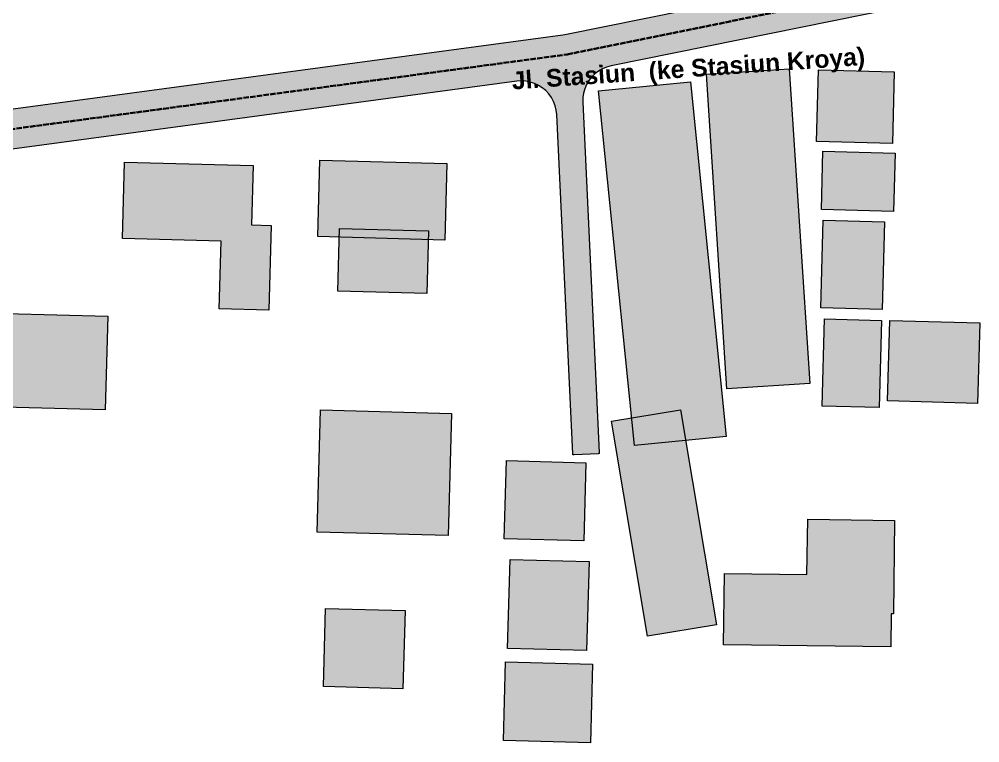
# Model space of a CAD drawing. Header units: metres. Extents: x 305909 to 307171, y 9156037 to 9156671.
# Drawn here: x 306959.3 to 307068, y 9156058.2 to 9156140.1 of the extents above; entities that cross this region are included whole.
import ezdxf
from ezdxf.enums import TextEntityAlignment as Align

# ---------------------------------------------------------------- set-up
doc = ezdxf.new("R2010")
doc.units = ezdxf.units.M
doc.linetypes.add('DASHED2', pattern=[0.762, 0.635, -0.127])
for name, color, linetype, lineweight, true_color in [('J-PERKERASAN_JALAN', 7, 'Continuous', 9, 0x989896), ('K-BANGUNAN_LUAR_TAPAK', 7, 'Continuous', 9, 0xdedede), ('P-ARAH_STASIUN', 7, 'DASHED2', 35, 0x148c3c), ('T-LABEL_JALAN', 7, 'Continuous', 0, 0x282828)]:
    doc.layers.add(name, color=color, linetype=linetype, lineweight=lineweight, true_color=true_color)
doc.styles.add('ARIALB', font='arialbd.ttf')

msp = doc.modelspace()

# ---------------------------------------------------------------- hatches: boundary and pattern name
at = {"layer": 'J-PERKERASAN_JALAN', "true_color": 0x989896}
h = msp.add_hatch(color=252, dxfattribs=at)
h.dxf.hatch_style = 1
h.paths.add_polyline_path([(306873.08, 9156122.55), (306873.17, 9156122.02), (306873.33, 9156121.52), (306873.56, 9156121.04), (306873.85, 9156120.59), (306874.19, 9156120.18), (306874.59, 9156119.83), (306875.03, 9156119.53), (306875.5, 9156119.29), (306876.01, 9156119.12), (306876.53, 9156119.01), (306877.06, 9156118.98), (306877.59, 9156119.01), (307020.78, 9156138.28), (307021.04, 9156138.33), (307075.81, 9156149.42), (307075.89, 9156149.43), (307076, 9156149.45), (307076.08, 9156149.46), (307140, 9156156.73), (307140, 9156152.2), (307076.82, 9156145.01), (307076.48, 9156144.96), (307026.25, 9156134.79), (307025.75, 9156134.65), (307025.27, 9156134.46), (307024.83, 9156134.2), (307024.42, 9156133.89), (307024.05, 9156133.52), (307023.73, 9156133.12), (307023.47, 9156132.67), (307023.27, 9156132.2), (307023.13, 9156131.7), (307023.05, 9156131.19), (307023.05, 9156130.68), (307024.92, 9156091.03), (307024.92, 9156090.91), (307024.79, 9156090.9), (307022.06, 9156090.77), (307021.93, 9156090.77), (307021.92, 9156090.89), (307020.11, 9156129.27), (307020.05, 9156129.77), (307019.93, 9156130.27), (307019.75, 9156130.74), (307019.51, 9156131.19), (307019.21, 9156131.61), (307018.87, 9156131.98), (307018.47, 9156132.31), (307018.04, 9156132.58), (307017.58, 9156132.8), (307017.1, 9156132.95), (307016.6, 9156133.05), (307016.09, 9156133.08), (307015.58, 9156133.04), (306875.58, 9156114.2), (306875.08, 9156114.1), (306874.59, 9156113.93), (306874.13, 9156113.71), (306873.7, 9156113.42), (306873.31, 9156113.09), (306872.97, 9156112.7), (306872.68, 9156112.28), (306872.44, 9156111.82), (306872.27, 9156111.34), (306872.16, 9156110.83), (306872.83, 9156115.25), (306872.86, 9156115.62), (306873.06, 9156123.08), (306873.08, 9156122.55)])
at = {"layer": 'K-BANGUNAN_LUAR_TAPAK', "true_color": 0xe8e8e6}
h = msp.add_hatch(color=254, dxfattribs=at)
h.dxf.hatch_style = 1
h.paths.add_polyline_path([(307046.4, 9156134.46), (307048.73, 9156098.83), (307039.36, 9156098.23), (307037.04, 9156133.85), (307046.4, 9156134.46)])
h = msp.add_hatch(color=254, dxfattribs=at)
h.dxf.hatch_style = 1
h.paths.add_polyline_path([(307058.3, 9156134.12), (307058.09, 9156126.01), (307049.5, 9156126.24), (307049.72, 9156134.35), (307058.3, 9156134.12)])
h = msp.add_hatch(color=254, dxfattribs=at)
h.dxf.hatch_style = 1
h.paths.add_polyline_path([(307035.24, 9156132.98), (307039.27, 9156092.86), (307028.89, 9156091.84), (307024.85, 9156131.96), (307035.24, 9156132.98)])
h = msp.add_hatch(color=254, dxfattribs=at)
h.dxf.hatch_style = 1
h.paths.add_polyline_path([(307058.39, 9156124.92), (307058.21, 9156118.3), (307050.05, 9156118.52), (307050.23, 9156125.14), (307058.39, 9156124.92)])
h = msp.add_hatch(color=254, dxfattribs=at)
h.dxf.hatch_style = 1
h.paths.add_polyline_path([(306970.96, 9156115.25), (306971.2, 9156123.9), (306985.76, 9156123.5), (306985.58, 9156116.8), (306987.81, 9156116.74), (306987.54, 9156107.14), (306981.93, 9156107.3), (306982.15, 9156114.94), (306970.96, 9156115.25)])
h = msp.add_hatch(color=254, dxfattribs=at)
h.dxf.hatch_style = 1
h.paths.add_polyline_path([(307007.69, 9156123.74), (307007.45, 9156115.08), (306993.07, 9156115.47), (306993.31, 9156124.13), (307007.69, 9156123.74)])
h = msp.add_hatch(color=254, dxfattribs=at)
h.dxf.hatch_style = 1
h.paths.add_polyline_path([(306958.12, 9156119.09), (306957.77, 9156106.78), (306969.31, 9156106.46), (306969.03, 9156095.86), (306947.48, 9156096.45), (306947.48, 9156096.46), (306947.27, 9156096.47), (306947.92, 9156119.37), (306958.12, 9156119.09)])
h = msp.add_hatch(color=254, dxfattribs=at)
h.dxf.hatch_style = 1
h.paths.add_polyline_path([(307057.2, 9156117.15), (307056.93, 9156107.21), (307050, 9156107.4), (307050.26, 9156117.33), (307057.2, 9156117.15)])
h = msp.add_hatch(color=254, dxfattribs=at)
h.dxf.hatch_style = 1
h.paths.add_polyline_path([(307005.6, 9156116.13), (307005.4, 9156109.02), (306995.33, 9156109.3), (306995.54, 9156116.4), (307005.6, 9156116.13)])
h = msp.add_hatch(color=254, dxfattribs=at)
h.dxf.hatch_style = 1
h.paths.add_polyline_path([(307056.87, 9156105.97), (307056.6, 9156096.12), (307050.14, 9156096.29), (307050.4, 9156106.15), (307056.87, 9156105.97)])
h = msp.add_hatch(color=254, dxfattribs=at)
h.dxf.hatch_style = 1
h.paths.add_polyline_path([(307067.97, 9156105.72), (307067.72, 9156096.6), (307057.54, 9156096.88), (307057.78, 9156105.99), (307067.97, 9156105.72)])
h = msp.add_hatch(color=254, dxfattribs=at)
h.dxf.hatch_style = 1
h.paths.add_polyline_path([(307008.21, 9156095.45), (307007.83, 9156081.63), (306992.99, 9156082.04), (306993.39, 9156095.86), (307008.21, 9156095.45)])
h = msp.add_hatch(color=254, dxfattribs=at)
h.dxf.hatch_style = 1
h.paths.add_polyline_path([(307034.1, 9156095.86), (307038.17, 9156071.54), (307030.39, 9156070.25), (307026.32, 9156094.58), (307034.1, 9156095.86)])
h = msp.add_hatch(color=254, dxfattribs=at)
h.dxf.hatch_style = 1
h.paths.add_polyline_path([(307023.41, 9156089.87), (307023.16, 9156081.03), (307014.17, 9156081.28), (307014.41, 9156090.12), (307023.41, 9156089.87)])
h = msp.add_hatch(color=254, dxfattribs=at)
h.dxf.hatch_style = 1
h.paths.add_polyline_path([(307058.34, 9156083.35), (307058.2, 9156072.79), (307057.95, 9156072.8), (307057.9, 9156069.04), (307038.97, 9156069.27), (307039.07, 9156077.35), (307048.42, 9156077.23), (307048.5, 9156083.48), (307058.34, 9156083.35)])
h = msp.add_hatch(color=254, dxfattribs=at)
h.dxf.hatch_style = 1
h.paths.add_polyline_path([(307023.77, 9156078.69), (307023.49, 9156068.62), (307014.55, 9156068.87), (307014.84, 9156078.93), (307023.77, 9156078.69)])
h = msp.add_hatch(color=254, dxfattribs=at)
h.dxf.hatch_style = 1
h.paths.add_polyline_path([(307002.94, 9156073.15), (307002.69, 9156064.31), (306993.7, 9156064.56), (306993.94, 9156073.39), (307002.94, 9156073.15)])
h = msp.add_hatch(color=254, dxfattribs=at)
h.dxf.hatch_style = 1
h.paths.add_polyline_path([(307024.16, 9156067.1), (307023.91, 9156058.19), (307014.07, 9156058.46), (307014.32, 9156067.37), (307024.16, 9156067.1)])

# ---------------------------------------------------------------- linework, layer by layer
at = {"layer": 'J-PERKERASAN_JALAN', "color": 251, "lineweight": 13, "true_color": 0x6c6c6a}
for points in [[(306877.59, 9156119.01), (307020.78, 9156138.28), (307021.04, 9156138.33), (307075.81, 9156149.42)], [(307076.48, 9156144.96), (307026.25, 9156134.79), (307025.75, 9156134.65), (307025.27, 9156134.46), (307024.83, 9156134.2), (307024.42, 9156133.89), (307024.05, 9156133.52), (307023.73, 9156133.12), (307023.47, 9156132.67), (307023.27, 9156132.2), (307023.13, 9156131.7), (307023.05, 9156131.19), (307023.05, 9156130.68), (307024.92, 9156091.03), (307024.92, 9156090.91), (307024.79, 9156090.9), (307022.06, 9156090.77), (307021.93, 9156090.77), (307021.92, 9156090.89), (307020.11, 9156129.27), (307020.05, 9156129.77), (307019.93, 9156130.27), (307019.75, 9156130.74), (307019.51, 9156131.19), (307019.21, 9156131.61), (307018.87, 9156131.98), (307018.47, 9156132.31), (307018.04, 9156132.58), (307017.58, 9156132.8), (307017.1, 9156132.95), (307016.6, 9156133.05), (307016.09, 9156133.08), (307015.58, 9156133.04), (306875.58, 9156114.2)]]:
    msp.add_lwpolyline(points, dxfattribs=at)
at = {"layer": 'K-BANGUNAN_LUAR_TAPAK', "color": 9, "lineweight": 9, "true_color": 0xc8c8c6}
for points in [[(307046.4, 9156134.46), (307048.73, 9156098.83), (307039.36, 9156098.23), (307037.04, 9156133.85), (307046.4, 9156134.46)], [(307058.3, 9156134.12), (307058.09, 9156126.01), (307049.5, 9156126.24), (307049.72, 9156134.35), (307058.3, 9156134.12)], [(307035.24, 9156132.98), (307039.27, 9156092.86), (307028.89, 9156091.84), (307024.85, 9156131.96), (307035.24, 9156132.98)], [(307058.39, 9156124.92), (307058.21, 9156118.3), (307050.05, 9156118.52), (307050.23, 9156125.14), (307058.39, 9156124.92)], [(306970.96, 9156115.25), (306971.2, 9156123.9), (306985.76, 9156123.5), (306985.58, 9156116.8), (306987.81, 9156116.74), (306987.54, 9156107.14), (306981.93, 9156107.3), (306982.15, 9156114.94), (306970.96, 9156115.25)], [(307007.69, 9156123.74), (307007.45, 9156115.08), (306993.07, 9156115.47), (306993.31, 9156124.13), (307007.69, 9156123.74)], [(306958.12, 9156119.09), (306957.77, 9156106.78), (306969.31, 9156106.46), (306969.03, 9156095.86), (306947.48, 9156096.45), (306947.48, 9156096.46), (306947.27, 9156096.47), (306947.92, 9156119.37), (306958.12, 9156119.09)], [(307057.2, 9156117.15), (307056.93, 9156107.21), (307050, 9156107.4), (307050.26, 9156117.33), (307057.2, 9156117.15)], [(307005.6, 9156116.13), (307005.4, 9156109.02), (306995.33, 9156109.3), (306995.54, 9156116.4), (307005.6, 9156116.13)], [(307056.87, 9156105.97), (307056.6, 9156096.12), (307050.14, 9156096.29), (307050.4, 9156106.15), (307056.87, 9156105.97)], [(307067.97, 9156105.72), (307067.72, 9156096.6), (307057.54, 9156096.88), (307057.78, 9156105.99), (307067.97, 9156105.72)], [(307008.21, 9156095.45), (307007.83, 9156081.63), (306992.99, 9156082.04), (306993.39, 9156095.86), (307008.21, 9156095.45)], [(307034.1, 9156095.86), (307038.17, 9156071.54), (307030.39, 9156070.25), (307026.32, 9156094.58), (307034.1, 9156095.86)], [(307023.41, 9156089.87), (307023.16, 9156081.03), (307014.17, 9156081.28), (307014.41, 9156090.12), (307023.41, 9156089.87)], [(307058.34, 9156083.35), (307058.2, 9156072.79), (307057.95, 9156072.8), (307057.9, 9156069.04), (307038.97, 9156069.27), (307039.07, 9156077.35), (307048.42, 9156077.23), (307048.5, 9156083.48), (307058.34, 9156083.35)], [(307023.77, 9156078.69), (307023.49, 9156068.62), (307014.55, 9156068.87), (307014.84, 9156078.93), (307023.77, 9156078.69)], [(307002.94, 9156073.15), (307002.69, 9156064.31), (306993.7, 9156064.56), (306993.94, 9156073.39), (307002.94, 9156073.15)], [(307024.16, 9156067.1), (307023.91, 9156058.19), (307014.07, 9156058.46), (307014.32, 9156067.37), (307024.16, 9156067.1)]]:
    msp.add_lwpolyline(points, close=True, dxfattribs=at)
at = {"layer": 'P-ARAH_STASIUN'}
msp.add_lwpolyline([(306869.86, 9156115.7), (307021.29, 9156136.08), (307076.3, 9156147.22), (307137, 9156154.12)], dxfattribs=at)

# ---------------------------------------------------------------- texts
at = {"layer": 'T-LABEL_JALAN', "style": 'ARIALB'}
msp.add_text('Jl. Stasiun  (ke Stasiun Kroya)', height=2, rotation=4, dxfattribs=at).set_placement((307035, 9156134.5), align=Align.MIDDLE_CENTER)

doc.saveas('drawing.dxf')
